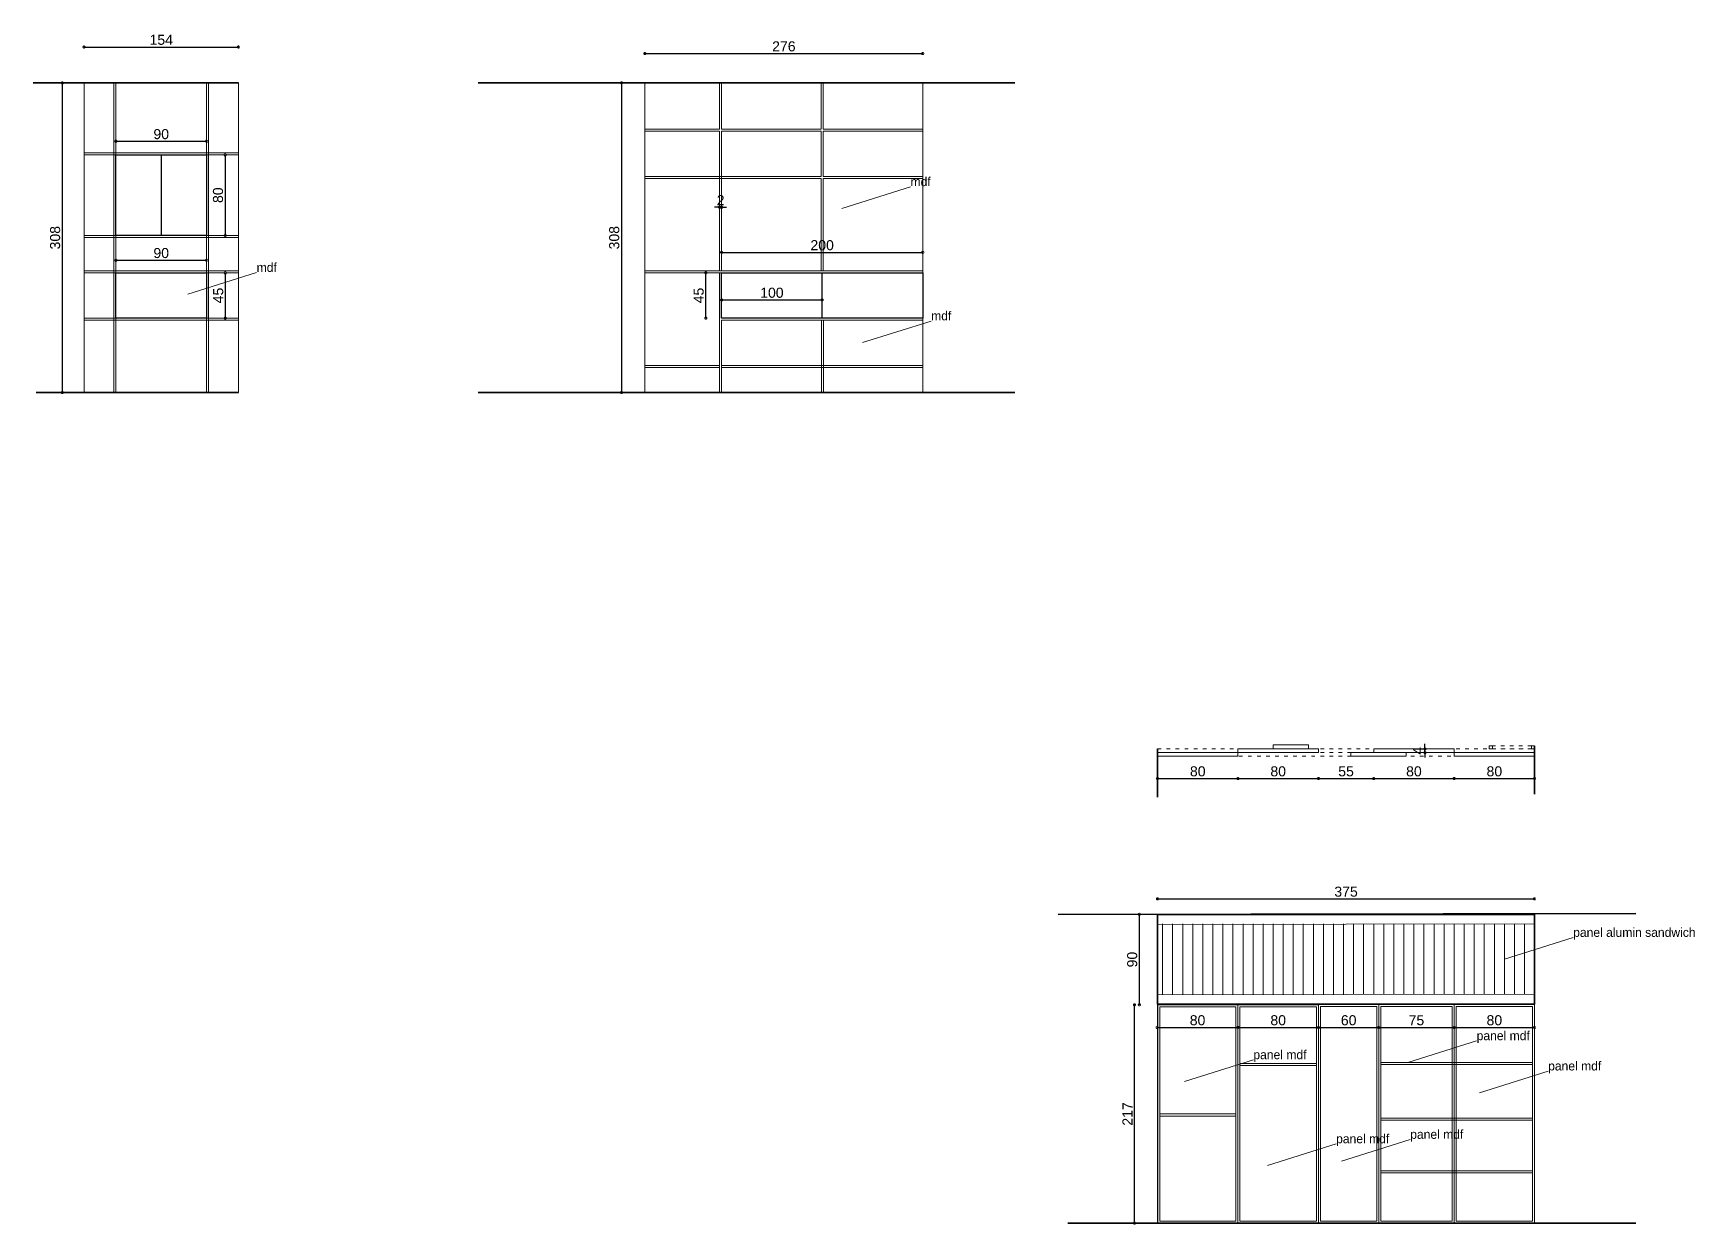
# Model space of a CAD drawing. Header units: inches. Extents: x 0 to 255999, y -6864 to -1377.
# Drawn here: x 44847 to 46500, y -5080 to -3895 of the extents above; entities that cross this region are included whole.
import ezdxf

# ---------------------------------------------------------------- set-up
doc = ezdxf.new("R2010")
doc.units = ezdxf.units.IN
doc.header["$MEASUREMENT"] = 0
doc.linetypes.add('ACAD_ISO03W100', pattern=[30, 12, -18])
for name, color, linetype, lineweight in [('mobilie', 252, 'Continuous', 18), ('mure', 7, 'Continuous', 35), ('vije e nderprere', 253, 'ACAD_ISO03W100', 15)]:
    doc.layers.add(name, color=color, linetype=linetype, lineweight=lineweight)
doc.styles.get("Standard").update_dxf_attribs({"font": 'arial.ttf'})
doc.dimstyles.new('ISO-25', dxfattribs={"dimtxt": 10, "dimasz": 5, "dimexe": 1.25, "dimexo": 0.625, "dimgap": 2, "dimtad": 1, "dimdec": 0, "dimtxsty": 'Standard', "dimblk": 'DOTSMALL', "dimcen": 2.5, "dimadec": 0, "dimazin": 0, "dimtfac": 1, "dimtdec": 0, "dimtix": 1, "dimtmove": 0, "dimatfit": 3, "dimldrblk": 'DOTSMALL', "dimfxl": 1, "dimfxlon": 1, "dimarcsym": 0})

# ---------------------------------------------------------------- blocks, each defined once
blk = doc.blocks.new('_DotSmall')
at = {"color": 0, "linetype": 'ByBlock', "const_width": 0.5}
blk.add_lwpolyline([(-0.0625, 0, 1), (0.0625, 0, 1)], format="xyb", close=True, dxfattribs=at)
blk = doc.blocks.new('*D1439')
at = {"layer": 'Defpoints', "color": 0, "transparency": 16777216}
for p in [(44897.4, -3944.2), (44875.8, -4252.2), (44897.4, -4252.2)]:
    blk.add_point(p, dxfattribs=at)
at = {"layer": 'mobilie', "color": 0, "lineweight": -2, "transparency": 16777216}
for p, q in [((44876.8, -3944.2), (44874.5, -3944.2)), ((44875.8, -3944.2), (44875.8, -4252.2)), ((44876.8, -4252.2), (44874.5, -4252.2))]:
    blk.add_line(p, q, dxfattribs=at)
at = {"layer": 'mobilie', "color": 0, "lineweight": -2, "transparency": 16777216, "xscale": 5, "yscale": 5, "zscale": 5}
for p, rotation in [((44875.8, -3944.2), 90), ((44875.8, -4252.2), 270)]:
    blk.add_blockref('_DotSmall', p, dxfattribs=dict(at, rotation=rotation))
at = {"layer": 'mobilie', "color": 0, "transparency": 16777216, "insert": (44868.7, -4098.2), "char_height": 10, "attachment_point": 5, "rotation": 90}
blk.add_mtext('308', dxfattribs=at)
blk = doc.blocks.new('*D1440')
at = {"layer": 'Defpoints', "color": 0, "transparency": 16777216}
for p in [(45051, -3908.5), (44897.4, -3944.2), (45051, -3944.2)]:
    blk.add_point(p, dxfattribs=at)
at = {"layer": 'mobilie', "color": 0, "lineweight": -2, "transparency": 16777216}
for p, q in [((44897.4, -3909.5), (44897.4, -3907.2)), ((44897.4, -3908.5), (45051, -3908.5)), ((45051, -3909.5), (45051, -3907.2))]:
    blk.add_line(p, q, dxfattribs=at)
at = {"layer": 'mobilie', "color": 0, "lineweight": -2, "transparency": 16777216, "xscale": 5, "yscale": 5, "zscale": 5, "rotation": 180}
blk.add_blockref('_DotSmall', (44897.4, -3908.5), dxfattribs=at)
at = {"layer": 'mobilie', "color": 0, "lineweight": -2, "transparency": 16777216, "xscale": 5, "yscale": 5, "zscale": 5}
blk.add_blockref('_DotSmall', (45051, -3908.5), dxfattribs=at)
at = {"layer": 'mobilie', "color": 0, "transparency": 16777216, "insert": (44974.2, -3901.4), "char_height": 10, "attachment_point": 5}
blk.add_mtext('154', dxfattribs=at)
blk = doc.blocks.new('*D1441')
at = {"layer": 'Defpoints', "color": 0, "transparency": 16777216}
for p in [(45019.3, -4002.3), (44929.2, -4023.5), (45019.3, -4023.5)]:
    blk.add_point(p, dxfattribs=at)
at = {"layer": 'mobilie', "color": 0, "lineweight": -2, "transparency": 16777216}
for p, q in [((44929.2, -4003.3), (44929.2, -4001)), ((44929.2, -4002.3), (45019.3, -4002.3)), ((45019.3, -4003.3), (45019.3, -4001))]:
    blk.add_line(p, q, dxfattribs=at)
at = {"layer": 'mobilie', "color": 0, "lineweight": -2, "transparency": 16777216, "xscale": 5, "yscale": 5, "zscale": 5, "rotation": 180}
blk.add_blockref('_DotSmall', (44929.2, -4002.3), dxfattribs=at)
at = {"layer": 'mobilie', "color": 0, "lineweight": -2, "transparency": 16777216, "xscale": 5, "yscale": 5, "zscale": 5}
blk.add_blockref('_DotSmall', (45019.3, -4002.3), dxfattribs=at)
at = {"layer": 'mobilie', "color": 0, "transparency": 16777216, "insert": (44974.2, -3995.2), "char_height": 10, "attachment_point": 5}
blk.add_mtext('90', dxfattribs=at)
blk = doc.blocks.new('*D1442')
at = {"layer": 'Defpoints', "color": 0, "transparency": 16777216}
for p in [(44995.1, -4015.9), (44995.1, -4095.9), (45037.8, -4095.9)]:
    blk.add_point(p, dxfattribs=at)
at = {"layer": 'mobilie', "color": 0, "lineweight": -2, "transparency": 16777216}
for p, q in [((45036.8, -4015.9), (45039.1, -4015.9)), ((45037.8, -4015.9), (45037.8, -4095.9)), ((45036.8, -4095.9), (45039.1, -4095.9))]:
    blk.add_line(p, q, dxfattribs=at)
at = {"layer": 'mobilie', "color": 0, "lineweight": -2, "transparency": 16777216, "xscale": 5, "yscale": 5, "zscale": 5}
for p, rotation in [((45037.8, -4015.9), 90), ((45037.8, -4095.9), 270)]:
    blk.add_blockref('_DotSmall', p, dxfattribs=dict(at, rotation=rotation))
at = {"layer": 'mobilie', "color": 0, "transparency": 16777216, "insert": (45030.7, -4055.9), "char_height": 10, "attachment_point": 5, "rotation": 90}
blk.add_mtext('80', dxfattribs=at)
blk = doc.blocks.new('*D1443')
at = {"layer": 'Defpoints', "color": 0, "transparency": 16777216}
for p in [(45019.3, -4120.6), (44929.2, -4149.4), (45019.3, -4149.4)]:
    blk.add_point(p, dxfattribs=at)
at = {"layer": 'mobilie', "color": 0, "lineweight": -2, "transparency": 16777216}
for p, q in [((44929.2, -4121.6), (44929.2, -4119.4)), ((44929.2, -4120.6), (45019.3, -4120.6)), ((45019.3, -4121.6), (45019.3, -4119.4))]:
    blk.add_line(p, q, dxfattribs=at)
at = {"layer": 'mobilie', "color": 0, "lineweight": -2, "transparency": 16777216, "xscale": 5, "yscale": 5, "zscale": 5, "rotation": 180}
blk.add_blockref('_DotSmall', (44929.2, -4120.6), dxfattribs=at)
at = {"layer": 'mobilie', "color": 0, "lineweight": -2, "transparency": 16777216, "xscale": 5, "yscale": 5, "zscale": 5}
blk.add_blockref('_DotSmall', (45019.3, -4120.6), dxfattribs=at)
at = {"layer": 'mobilie', "color": 0, "transparency": 16777216, "insert": (44974.2, -4113.5), "char_height": 10, "attachment_point": 5}
blk.add_mtext('90', dxfattribs=at)
blk = doc.blocks.new('*D1444')
at = {"layer": 'Defpoints', "color": 0, "transparency": 16777216}
for p in [(44997.2, -4133.2), (44997.2, -4178.2), (45037.9, -4178.2)]:
    blk.add_point(p, dxfattribs=at)
at = {"layer": 'mobilie', "color": 0, "lineweight": -2, "transparency": 16777216}
for p, q in [((45036.9, -4133.2), (45039.2, -4133.2)), ((45037.9, -4133.2), (45037.9, -4178.2)), ((45036.9, -4178.2), (45039.2, -4178.2))]:
    blk.add_line(p, q, dxfattribs=at)
at = {"layer": 'mobilie', "color": 0, "lineweight": -2, "transparency": 16777216, "xscale": 5, "yscale": 5, "zscale": 5}
for p, rotation in [((45037.9, -4133.2), 90), ((45037.9, -4178.2), 270)]:
    blk.add_blockref('_DotSmall', p, dxfattribs=dict(at, rotation=rotation))
at = {"layer": 'mobilie', "color": 0, "transparency": 16777216, "insert": (45030.9, -4155.7), "char_height": 10, "attachment_point": 5, "rotation": 90}
blk.add_mtext('45', dxfattribs=at)
blk = doc.blocks.new('*D1452')
at = {"layer": 'Defpoints', "color": 0, "transparency": 16777216}
for p in [(45731.6, -3915), (45455.3, -4008.7), (45731.6, -4008.7)]:
    blk.add_point(p, dxfattribs=at)
at = {"layer": 'mobilie', "color": 0, "lineweight": -2, "transparency": 16777216}
for p, q in [((45455.3, -3916), (45455.3, -3913.8)), ((45455.3, -3915), (45731.6, -3915)), ((45731.6, -3916), (45731.6, -3913.8))]:
    blk.add_line(p, q, dxfattribs=at)
at = {"layer": 'mobilie', "color": 0, "lineweight": -2, "transparency": 16777216, "xscale": 5, "yscale": 5, "zscale": 5, "rotation": 180}
blk.add_blockref('_DotSmall', (45455.3, -3915), dxfattribs=at)
at = {"layer": 'mobilie', "color": 0, "lineweight": -2, "transparency": 16777216, "xscale": 5, "yscale": 5, "zscale": 5}
blk.add_blockref('_DotSmall', (45731.6, -3915), dxfattribs=at)
at = {"layer": 'mobilie', "color": 0, "transparency": 16777216, "insert": (45593.5, -3907.9), "char_height": 10, "attachment_point": 5}
blk.add_mtext('276', dxfattribs=at)
blk = doc.blocks.new('*D1453')
at = {"layer": 'Defpoints', "color": 0, "transparency": 16777216}
for p in [(45455.3, -3944.2), (45432, -4252.2), (45455.3, -4252.2)]:
    blk.add_point(p, dxfattribs=at)
at = {"layer": 'mobilie', "color": 0, "lineweight": -2, "transparency": 16777216}
for p, q in [((45433, -3944.2), (45430.7, -3944.2)), ((45432, -3944.2), (45432, -4252.2)), ((45433, -4252.2), (45430.7, -4252.2))]:
    blk.add_line(p, q, dxfattribs=at)
at = {"layer": 'mobilie', "color": 0, "lineweight": -2, "transparency": 16777216, "xscale": 5, "yscale": 5, "zscale": 5}
for p, rotation in [((45432, -3944.2), 90), ((45432, -4252.2), 270)]:
    blk.add_blockref('_DotSmall', p, dxfattribs=dict(at, rotation=rotation))
at = {"layer": 'mobilie', "color": 0, "transparency": 16777216, "insert": (45424.8, -4098.2), "char_height": 10, "attachment_point": 5, "rotation": 90}
blk.add_mtext('308', dxfattribs=at)
blk = doc.blocks.new('*D1454')
at = {"layer": 'Defpoints', "color": 0, "transparency": 16777216}
for p in [(45731.6, -4112.8), (45531.6, -4147.7), (45731.6, -4155.7)]:
    blk.add_point(p, dxfattribs=at)
at = {"layer": 'mobilie', "color": 0, "lineweight": -2, "transparency": 16777216}
for p, q in [((45531.6, -4113.8), (45531.6, -4111.6)), ((45531.6, -4112.8), (45731.6, -4112.8)), ((45731.6, -4113.8), (45731.6, -4111.6))]:
    blk.add_line(p, q, dxfattribs=at)
at = {"layer": 'mobilie', "color": 0, "lineweight": -2, "transparency": 16777216, "xscale": 5, "yscale": 5, "zscale": 5, "rotation": 180}
blk.add_blockref('_DotSmall', (45531.6, -4112.8), dxfattribs=at)
at = {"layer": 'mobilie', "color": 0, "lineweight": -2, "transparency": 16777216, "xscale": 5, "yscale": 5, "zscale": 5}
blk.add_blockref('_DotSmall', (45731.6, -4112.8), dxfattribs=at)
at = {"layer": 'mobilie', "color": 0, "transparency": 16777216, "insert": (45631.6, -4105.7), "char_height": 10, "attachment_point": 5}
blk.add_mtext('200', dxfattribs=at)
blk = doc.blocks.new('*D1455')
at = {"layer": 'Defpoints', "color": 0, "transparency": 16777216}
for p in [(45531.6, -4147.7), (45631.6, -4155.7), (45631.6, -4160.1)]:
    blk.add_point(p, dxfattribs=at)
at = {"layer": 'mobilie', "color": 0, "lineweight": -2, "transparency": 16777216}
for p, q in [((45531.6, -4159.1), (45531.6, -4161.4)), ((45531.6, -4160.1), (45631.6, -4160.1)), ((45631.6, -4159.1), (45631.6, -4161.4))]:
    blk.add_line(p, q, dxfattribs=at)
at = {"layer": 'mobilie', "color": 0, "lineweight": -2, "transparency": 16777216, "xscale": 5, "yscale": 5, "zscale": 5, "rotation": 180}
blk.add_blockref('_DotSmall', (45531.6, -4160.1), dxfattribs=at)
at = {"layer": 'mobilie', "color": 0, "lineweight": -2, "transparency": 16777216, "xscale": 5, "yscale": 5, "zscale": 5}
blk.add_blockref('_DotSmall', (45631.6, -4160.1), dxfattribs=at)
at = {"layer": 'mobilie', "color": 0, "transparency": 16777216, "insert": (45581.6, -4153), "char_height": 10, "attachment_point": 5}
blk.add_mtext('100', dxfattribs=at)
blk = doc.blocks.new('*D1456')
at = {"layer": 'Defpoints', "color": 0, "transparency": 16777216}
for p in [(45515.9, -4133.2), (45531.6, -4133.2), (45531.6, -4178.2)]:
    blk.add_point(p, dxfattribs=at)
at = {"layer": 'mobilie', "color": 0, "lineweight": -2, "transparency": 16777216}
for p, q in [((45516.9, -4133.2), (45514.6, -4133.2)), ((45515.9, -4178.2), (45515.9, -4133.2)), ((45516.9, -4178.2), (45514.6, -4178.2))]:
    blk.add_line(p, q, dxfattribs=at)
at = {"layer": 'mobilie', "color": 0, "lineweight": -2, "transparency": 16777216, "xscale": 5, "yscale": 5, "zscale": 5}
for p, rotation in [((45515.9, -4133.2), 90), ((45515.9, -4178.2), 270)]:
    blk.add_blockref('_DotSmall', p, dxfattribs=dict(at, rotation=rotation))
at = {"layer": 'mobilie', "color": 0, "transparency": 16777216, "insert": (45508.8, -4155.7), "char_height": 10, "attachment_point": 5, "rotation": 90}
blk.add_mtext('45', dxfattribs=at)
blk = doc.blocks.new('*D1457')
at = {"layer": 'Defpoints', "color": 0, "transparency": 16777216}
for p in [(45529.6, -4061.7), (45531.6, -4061.7), (45531.6, -4067.9)]:
    blk.add_point(p, dxfattribs=at)
at = {"layer": 'mobilie', "color": 0, "lineweight": -2, "transparency": 16777216}
for p, q in [((45529.6, -4067.9), (45524.6, -4067.9)), ((45529.6, -4066.9), (45529.6, -4069.1)), ((45529.6, -4067.9), (45531.6, -4067.9)), ((45531.6, -4066.9), (45531.6, -4069.1)), ((45531.6, -4067.9), (45536.6, -4067.9))]:
    blk.add_line(p, q, dxfattribs=at)
at = {"layer": 'mobilie', "color": 0, "lineweight": -2, "transparency": 16777216, "xscale": 5, "yscale": 5, "zscale": 5}
blk.add_blockref('_DotSmall', (45529.6, -4067.9), dxfattribs=at)
at = {"layer": 'mobilie', "color": 0, "lineweight": -2, "transparency": 16777216, "xscale": 5, "yscale": 5, "zscale": 5, "rotation": 180}
blk.add_blockref('_DotSmall', (45531.6, -4067.9), dxfattribs=at)
at = {"layer": 'mobilie', "color": 0, "transparency": 16777216, "insert": (45530.6, -4060.9), "char_height": 10, "attachment_point": 5}
blk.add_mtext('2', dxfattribs=at)
blk = doc.blocks.new('*D1534')
at = {"layer": 'Defpoints', "color": 0, "transparency": 16777216}
for p in [(45965.2, -4614), (46045.2, -4614), (46045.2, -4636.2)]:
    blk.add_point(p, dxfattribs=at)
at = {"layer": 'mobilie', "color": 0, "lineweight": -2, "transparency": 16777216}
for p, q in [((45965.2, -4635.2), (45965.2, -4637.4)), ((45965.2, -4636.2), (46045.2, -4636.2)), ((46045.2, -4635.2), (46045.2, -4637.4))]:
    blk.add_line(p, q, dxfattribs=at)
at = {"layer": 'mobilie', "color": 0, "lineweight": -2, "transparency": 16777216, "xscale": 5, "yscale": 5, "zscale": 5, "rotation": 180}
blk.add_blockref('_DotSmall', (45965.2, -4636.2), dxfattribs=at)
at = {"layer": 'mobilie', "color": 0, "lineweight": -2, "transparency": 16777216, "xscale": 5, "yscale": 5, "zscale": 5}
blk.add_blockref('_DotSmall', (46045.2, -4636.2), dxfattribs=at)
at = {"layer": 'mobilie', "color": 0, "transparency": 16777216, "insert": (46005.2, -4629.1), "char_height": 10, "attachment_point": 5}
blk.add_mtext('80', dxfattribs=at)
blk = doc.blocks.new('*D1535')
at = {"layer": 'Defpoints', "color": 0, "transparency": 16777216}
for p in [(46125.3, -4610.4), (46045.2, -4614), (46125.3, -4636.2)]:
    blk.add_point(p, dxfattribs=at)
at = {"layer": 'mobilie', "color": 0, "lineweight": -2, "transparency": 16777216}
for p, q in [((46045.2, -4635.2), (46045.2, -4637.4)), ((46045.2, -4636.2), (46125.3, -4636.2)), ((46125.3, -4635.2), (46125.3, -4637.4))]:
    blk.add_line(p, q, dxfattribs=at)
at = {"layer": 'mobilie', "color": 0, "lineweight": -2, "transparency": 16777216, "xscale": 5, "yscale": 5, "zscale": 5, "rotation": 180}
blk.add_blockref('_DotSmall', (46045.2, -4636.2), dxfattribs=at)
at = {"layer": 'mobilie', "color": 0, "lineweight": -2, "transparency": 16777216, "xscale": 5, "yscale": 5, "zscale": 5}
blk.add_blockref('_DotSmall', (46125.3, -4636.2), dxfattribs=at)
at = {"layer": 'mobilie', "color": 0, "transparency": 16777216, "insert": (46085.2, -4629.1), "char_height": 10, "attachment_point": 5}
blk.add_mtext('80', dxfattribs=at)
blk = doc.blocks.new('*D1536')
at = {"layer": 'Defpoints', "color": 0, "transparency": 16777216}
for p in [(46125.3, -4610.4), (46180.2, -4608.6), (46180.2, -4636.2)]:
    blk.add_point(p, dxfattribs=at)
at = {"layer": 'mobilie', "color": 0, "lineweight": -2, "transparency": 16777216}
for p, q in [((46125.3, -4635.2), (46125.3, -4637.4)), ((46125.3, -4636.2), (46180.2, -4636.2)), ((46180.2, -4635.2), (46180.2, -4637.4))]:
    blk.add_line(p, q, dxfattribs=at)
at = {"layer": 'mobilie', "color": 0, "lineweight": -2, "transparency": 16777216, "xscale": 5, "yscale": 5, "zscale": 5, "rotation": 180}
blk.add_blockref('_DotSmall', (46125.3, -4636.2), dxfattribs=at)
at = {"layer": 'mobilie', "color": 0, "lineweight": -2, "transparency": 16777216, "xscale": 5, "yscale": 5, "zscale": 5}
blk.add_blockref('_DotSmall', (46180.2, -4636.2), dxfattribs=at)
at = {"layer": 'mobilie', "color": 0, "transparency": 16777216, "insert": (46152.7, -4629.1), "char_height": 10, "attachment_point": 5}
blk.add_mtext('55', dxfattribs=at)
blk = doc.blocks.new('*D1537')
at = {"layer": 'Defpoints', "color": 0, "transparency": 16777216}
for p in [(46180.2, -4608.6), (46260.2, -4610.4), (46260.2, -4636.2)]:
    blk.add_point(p, dxfattribs=at)
at = {"layer": 'mobilie', "color": 0, "lineweight": -2, "transparency": 16777216}
for p, q in [((46180.2, -4635.2), (46180.2, -4637.4)), ((46180.2, -4636.2), (46260.2, -4636.2)), ((46260.2, -4635.2), (46260.2, -4637.4))]:
    blk.add_line(p, q, dxfattribs=at)
at = {"layer": 'mobilie', "color": 0, "lineweight": -2, "transparency": 16777216, "xscale": 5, "yscale": 5, "zscale": 5, "rotation": 180}
blk.add_blockref('_DotSmall', (46180.2, -4636.2), dxfattribs=at)
at = {"layer": 'mobilie', "color": 0, "lineweight": -2, "transparency": 16777216, "xscale": 5, "yscale": 5, "zscale": 5}
blk.add_blockref('_DotSmall', (46260.2, -4636.2), dxfattribs=at)
at = {"layer": 'mobilie', "color": 0, "transparency": 16777216, "insert": (46220.2, -4629.1), "char_height": 10, "attachment_point": 5}
blk.add_mtext('80', dxfattribs=at)
blk = doc.blocks.new('*D1538')
at = {"layer": 'Defpoints', "color": 0, "transparency": 16777216}
for p in [(46260.2, -4610.4), (46340.2, -4613.9), (46340.2, -4636.2)]:
    blk.add_point(p, dxfattribs=at)
at = {"layer": 'mobilie', "color": 0, "lineweight": -2, "transparency": 16777216}
for p, q in [((46260.2, -4635.2), (46260.2, -4637.4)), ((46260.2, -4636.2), (46340.2, -4636.2)), ((46340.2, -4635.2), (46340.2, -4637.4))]:
    blk.add_line(p, q, dxfattribs=at)
at = {"layer": 'mobilie', "color": 0, "lineweight": -2, "transparency": 16777216, "xscale": 5, "yscale": 5, "zscale": 5, "rotation": 180}
blk.add_blockref('_DotSmall', (46260.2, -4636.2), dxfattribs=at)
at = {"layer": 'mobilie', "color": 0, "lineweight": -2, "transparency": 16777216, "xscale": 5, "yscale": 5, "zscale": 5}
blk.add_blockref('_DotSmall', (46340.2, -4636.2), dxfattribs=at)
at = {"layer": 'mobilie', "color": 0, "transparency": 16777216, "insert": (46300.2, -4629.1), "char_height": 10, "attachment_point": 5}
blk.add_mtext('80', dxfattribs=at)
blk = doc.blocks.new('*D1539')
at = {"layer": 'Defpoints', "color": 0, "transparency": 16777216}
for p in [(45942.3, -4861.3), (45964.8, -4861.3), (45965.2, -5078.5)]:
    blk.add_point(p, dxfattribs=at)
at = {"layer": 'mobilie', "color": 0, "lineweight": -2, "transparency": 16777216}
for p, q in [((45943.3, -4861.3), (45941.1, -4861.3)), ((45942.3, -5078.5), (45942.3, -4861.3)), ((45943.3, -5078.5), (45941.1, -5078.5))]:
    blk.add_line(p, q, dxfattribs=at)
at = {"layer": 'mobilie', "color": 0, "lineweight": -2, "transparency": 16777216, "xscale": 5, "yscale": 5, "zscale": 5}
for p, rotation in [((45942.3, -4861.3), 90), ((45942.3, -5078.5), 270)]:
    blk.add_blockref('_DotSmall', p, dxfattribs=dict(at, rotation=rotation))
at = {"layer": 'mobilie', "color": 0, "transparency": 16777216, "insert": (45935.3, -4969.9), "char_height": 10, "attachment_point": 5, "rotation": 90}
blk.add_mtext('217', dxfattribs=at)
blk = doc.blocks.new('*D1540')
at = {"layer": 'Defpoints', "color": 0, "transparency": 16777216}
for p in [(45964.8, -4861.3), (46045.2, -4861.2), (46045.2, -4883.8)]:
    blk.add_point(p, dxfattribs=at)
at = {"layer": 'mobilie', "color": 0, "lineweight": -2, "transparency": 16777216}
for p, q in [((45964.8, -4882.8), (45964.8, -4885)), ((45964.8, -4883.8), (46045.2, -4883.8)), ((46045.2, -4882.8), (46045.2, -4885))]:
    blk.add_line(p, q, dxfattribs=at)
at = {"layer": 'mobilie', "color": 0, "lineweight": -2, "transparency": 16777216, "xscale": 5, "yscale": 5, "zscale": 5, "rotation": 180}
blk.add_blockref('_DotSmall', (45964.8, -4883.8), dxfattribs=at)
at = {"layer": 'mobilie', "color": 0, "lineweight": -2, "transparency": 16777216, "xscale": 5, "yscale": 5, "zscale": 5}
blk.add_blockref('_DotSmall', (46045.2, -4883.8), dxfattribs=at)
at = {"layer": 'mobilie', "color": 0, "transparency": 16777216, "insert": (46005, -4876.7), "char_height": 10, "attachment_point": 5}
blk.add_mtext('80', dxfattribs=at)
blk = doc.blocks.new('*D1541')
at = {"layer": 'Defpoints', "color": 0, "transparency": 16777216}
for p in [(46045.2, -4861.2), (46125.3, -4883.8), (46125.3, -4883.8)]:
    blk.add_point(p, dxfattribs=at)
at = {"layer": 'mobilie', "color": 0, "lineweight": -2, "transparency": 16777216}
for p, q in [((46045.2, -4882.8), (46045.2, -4885)), ((46045.2, -4883.8), (46125.3, -4883.8)), ((46125.3, -4883.8), (46125.3, -4882.5))]:
    blk.add_line(p, q, dxfattribs=at)
at = {"layer": 'mobilie', "color": 0, "lineweight": -2, "transparency": 16777216, "xscale": 5, "yscale": 5, "zscale": 5, "rotation": 180}
blk.add_blockref('_DotSmall', (46045.2, -4883.8), dxfattribs=at)
at = {"layer": 'mobilie', "color": 0, "lineweight": -2, "transparency": 16777216, "xscale": 5, "yscale": 5, "zscale": 5}
blk.add_blockref('_DotSmall', (46125.3, -4883.8), dxfattribs=at)
at = {"layer": 'mobilie', "color": 0, "transparency": 16777216, "insert": (46085.2, -4876.7), "char_height": 10, "attachment_point": 5}
blk.add_mtext('80', dxfattribs=at)
blk = doc.blocks.new('*D1542')
at = {"layer": 'Defpoints', "color": 0, "transparency": 16777216}
for p in [(46125.3, -4883.8), (46185.3, -4883.8), (46185.3, -4883.8)]:
    blk.add_point(p, dxfattribs=at)
at = {"layer": 'mobilie', "color": 0, "lineweight": -2, "transparency": 16777216}
for p, q in [((46125.3, -4883.8), (46125.3, -4882.5)), ((46125.3, -4883.8), (46185.3, -4883.8)), ((46185.3, -4883.8), (46185.3, -4882.5))]:
    blk.add_line(p, q, dxfattribs=at)
at = {"layer": 'mobilie', "color": 0, "lineweight": -2, "transparency": 16777216, "xscale": 5, "yscale": 5, "zscale": 5, "rotation": 180}
blk.add_blockref('_DotSmall', (46125.3, -4883.8), dxfattribs=at)
at = {"layer": 'mobilie', "color": 0, "lineweight": -2, "transparency": 16777216, "xscale": 5, "yscale": 5, "zscale": 5}
blk.add_blockref('_DotSmall', (46185.3, -4883.8), dxfattribs=at)
at = {"layer": 'mobilie', "color": 0, "transparency": 16777216, "insert": (46155.3, -4876.7), "char_height": 10, "attachment_point": 5}
blk.add_mtext('60', dxfattribs=at)
blk = doc.blocks.new('*D1543')
at = {"layer": 'Defpoints', "color": 0, "transparency": 16777216}
for p in [(46185.3, -4883.8), (46260.2, -4883.8), (46260.2, -4883.8)]:
    blk.add_point(p, dxfattribs=at)
at = {"layer": 'mobilie', "color": 0, "lineweight": -2, "transparency": 16777216}
for p, q in [((46185.3, -4883.8), (46185.3, -4882.5)), ((46185.3, -4883.8), (46260.2, -4883.8)), ((46260.2, -4883.8), (46260.2, -4882.5))]:
    blk.add_line(p, q, dxfattribs=at)
at = {"layer": 'mobilie', "color": 0, "lineweight": -2, "transparency": 16777216, "xscale": 5, "yscale": 5, "zscale": 5, "rotation": 180}
blk.add_blockref('_DotSmall', (46185.3, -4883.8), dxfattribs=at)
at = {"layer": 'mobilie', "color": 0, "lineweight": -2, "transparency": 16777216, "xscale": 5, "yscale": 5, "zscale": 5}
blk.add_blockref('_DotSmall', (46260.2, -4883.8), dxfattribs=at)
at = {"layer": 'mobilie', "color": 0, "transparency": 16777216, "insert": (46222.7, -4876.7), "char_height": 10, "attachment_point": 5}
blk.add_mtext('75', dxfattribs=at)
blk = doc.blocks.new('*D1544')
at = {"layer": 'Defpoints', "color": 0, "transparency": 16777216}
for p in [(46260.2, -4883.8), (46340.2, -4883.8), (46340.2, -4883.8)]:
    blk.add_point(p, dxfattribs=at)
at = {"layer": 'mobilie', "color": 0, "lineweight": -2, "transparency": 16777216}
for p, q in [((46260.2, -4883.8), (46260.2, -4882.5)), ((46260.2, -4883.8), (46340.2, -4883.8)), ((46340.2, -4883.8), (46340.2, -4882.5))]:
    blk.add_line(p, q, dxfattribs=at)
at = {"layer": 'mobilie', "color": 0, "lineweight": -2, "transparency": 16777216, "xscale": 5, "yscale": 5, "zscale": 5, "rotation": 180}
blk.add_blockref('_DotSmall', (46260.2, -4883.8), dxfattribs=at)
at = {"layer": 'mobilie', "color": 0, "lineweight": -2, "transparency": 16777216, "xscale": 5, "yscale": 5, "zscale": 5}
blk.add_blockref('_DotSmall', (46340.2, -4883.8), dxfattribs=at)
at = {"layer": 'mobilie', "color": 0, "transparency": 16777216, "insert": (46300.2, -4876.7), "char_height": 10, "attachment_point": 5}
blk.add_mtext('80', dxfattribs=at)
blk = doc.blocks.new('*D1545')
at = {"layer": 'Defpoints', "color": 0, "transparency": 16777216}
for p in [(45947.1, -4771.3), (45965.5, -4771.3), (45965.5, -4861.3)]:
    blk.add_point(p, dxfattribs=at)
at = {"layer": 'mobilie', "color": 0, "lineweight": -2, "transparency": 16777216}
for p, q in [((45948.1, -4771.3), (45945.8, -4771.3)), ((45947.1, -4861.3), (45947.1, -4771.3)), ((45948.1, -4861.3), (45945.8, -4861.3))]:
    blk.add_line(p, q, dxfattribs=at)
at = {"layer": 'mobilie', "color": 0, "lineweight": -2, "transparency": 16777216, "xscale": 5, "yscale": 5, "zscale": 5}
for p, rotation in [((45947.1, -4771.3), 90), ((45947.1, -4861.3), 270)]:
    blk.add_blockref('_DotSmall', p, dxfattribs=dict(at, rotation=rotation))
at = {"layer": 'mobilie', "color": 0, "transparency": 16777216, "insert": (45940, -4816.3), "char_height": 10, "attachment_point": 5, "rotation": 90}
blk.add_mtext('90', dxfattribs=at)
blk = doc.blocks.new('*D1546')
at = {"layer": 'Defpoints', "color": 0, "transparency": 16777216}
for p in [(46340.2, -4755.9), (45965.2, -4777.1), (46340.2, -4780.7)]:
    blk.add_point(p, dxfattribs=at)
at = {"layer": 'mobilie', "color": 0, "lineweight": -2, "transparency": 16777216}
for p, q in [((45965.2, -4756.9), (45965.2, -4754.7)), ((45965.2, -4755.9), (46340.2, -4755.9)), ((46340.2, -4756.9), (46340.2, -4754.7))]:
    blk.add_line(p, q, dxfattribs=at)
at = {"layer": 'mobilie', "color": 0, "lineweight": -2, "transparency": 16777216, "xscale": 5, "yscale": 5, "zscale": 5, "rotation": 180}
blk.add_blockref('_DotSmall', (45965.2, -4755.9), dxfattribs=at)
at = {"layer": 'mobilie', "color": 0, "lineweight": -2, "transparency": 16777216, "xscale": 5, "yscale": 5, "zscale": 5}
blk.add_blockref('_DotSmall', (46340.2, -4755.9), dxfattribs=at)
at = {"layer": 'mobilie', "color": 0, "transparency": 16777216, "insert": (46152.7, -4748.8), "char_height": 10, "attachment_point": 5}
blk.add_mtext('375', dxfattribs=at)
blk = doc.blocks.new('*D1551')
at = {"layer": 'Defpoints', "color": 0, "transparency": 16777216}
for p in [(46223.4, -4606.8), (46223.4, -4610.4), (46231.2, -4606.8)]:
    blk.add_point(p, dxfattribs=at)
at = {"layer": 'mobilie', "color": 0, "lineweight": -2, "transparency": 16777216}
for p, q in [((46230.2, -4606.8), (46232.4, -4606.8)), ((46230.2, -4610.4), (46232.4, -4610.4)), ((46231.2, -4606.8), (46231.2, -4601.8)), ((46231.2, -4610.4), (46231.2, -4606.8)), ((46231.2, -4610.4), (46231.2, -4615.4))]:
    blk.add_line(p, q, dxfattribs=at)
at = {"layer": 'mobilie', "color": 0, "lineweight": -2, "transparency": 16777216, "xscale": 5, "yscale": 5, "zscale": 5}
for p, rotation in [((46231.2, -4606.8), 270), ((46231.2, -4610.4), 90)]:
    blk.add_blockref('_DotSmall', p, dxfattribs=dict(at, rotation=rotation))
at = {"layer": 'mobilie', "color": 0, "transparency": 16777216, "insert": (46224.2, -4608.6), "char_height": 10, "attachment_point": 5, "rotation": 90}
blk.add_mtext('4', dxfattribs=at)

msp = doc.modelspace()

# ---------------------------------------------------------------- linework, layer by layer
at = {"layer": 'mobilie'}
for points in [[(44897.4, -3944.2), (44897.4, -4252.2)], [(44927.2, -3944.2), (44927.2, -4252.2)], [(44929.2, -3944.2), (44929.2, -4252.2)], [(45019.3, -3944.2), (45019.3, -4252.2)], [(45021.3, -3944.2), (45021.3, -4252.2)], [(45051, -3944.2), (45051, -4252.2)], [(45455.3, -3944.2), (45455.3, -4252.2)], [(45529.6, -3944.2), (45529.6, -3990.2)], [(45531.6, -3944.2), (45531.6, -3990.2)], [(45630.6, -3944.2), (45630.6, -3990.2)], [(45632.6, -3944.2), (45632.6, -3990.2)], [(45731.6, -3944.2), (45731.6, -4252.2)], [(45455.3, -3990.2), (45529.6, -3990.2)], [(45529.6, -3990.2), (45455.3, -3990.2)], [(45529.6, -3992.2), (45455.3, -3992.2)], [(45529.6, -3992.2), (45529.6, -4131.2)], [(45531.6, -3990.2), (45630.6, -3990.2)], [(45630.6, -3990.2), (45531.6, -3990.2)], [(45531.6, -3992.2), (45531.6, -4131.2)], [(45630.6, -3992.2), (45531.6, -3992.2)], [(45630.6, -3992.2), (45630.6, -4037.2)], [(45731.6, -3990.2), (45632.6, -3990.2)], [(45632.6, -3990.2), (45731.6, -3990.2)], [(45731.6, -3992.2), (45632.6, -3992.2)], [(45632.6, -3992.2), (45632.6, -4037.2)], [(44897.4, -4013.9), (45051, -4013.9)], [(44897.4, -4015.9), (45051, -4015.9)], [(45630.6, -4037.2), (45455.3, -4037.2)], [(45630.6, -4039.2), (45455.3, -4039.2)], [(45630.6, -4039.2), (45630.6, -4131.2)], [(45731.6, -4037.2), (45632.6, -4037.2)], [(45731.6, -4039.2), (45632.6, -4039.2)], [(45632.6, -4039.2), (45632.6, -4131.2)], [(45719.5, -4047.6), (45651.1, -4069.1)], [(44897.4, -4095.9), (45051, -4095.9)], [(44897.4, -4097.9), (45051, -4097.9)], [(44897.4, -4131.2), (45051, -4131.2)], [(45731.6, -4131.2), (45455.3, -4131.2)], [(44897.4, -4133.2), (45051, -4133.2)], [(45069.1, -4132.9), (45000.7, -4154.3)], [(45731.6, -4133.2), (45455.3, -4133.2)], [(45529.6, -4133.2), (45529.6, -4180.2)], [(45531.6, -4133.2), (45731.6, -4133.2)], [(45531.6, -4133.2), (45531.6, -4178.2)], [(44897.4, -4178.2), (45051, -4178.2)], [(44897.4, -4180.2), (45051, -4180.2)], [(45529.6, -4180.2), (45529.6, -4252.2)], [(45531.6, -4178.2), (45731.6, -4178.2)], [(45731.6, -4178.2), (45531.6, -4178.2)], [(45731.6, -4180.2), (45531.6, -4180.2)], [(45531.6, -4180.2), (45531.6, -4252.2)], [(45630.9, -4180.2), (45630.9, -4252.2)], [(45632.9, -4180.2), (45632.9, -4252.2)], [(45740, -4181.1), (45671.6, -4202.5)], [(45529.6, -4225.2), (45455.3, -4225.2)], [(45529.6, -4227.2), (45455.3, -4227.2)], [(45731.6, -4225.2), (45531.6, -4225.2)], [(45731.6, -4227.2), (45531.6, -4227.2)], [(44897.4, -4252.2), (45051, -4252.2)], [(45531.6, -4252.2), (45731.6, -4252.2)], [(45965.2, -4606.8), (45965.2, -4610.4)], [(46045.2, -4606.8), (46045.2, -4610.4)], [(46105.3, -4606.8), (46115.3, -4606.8), (46115.3, -4602.8), (46105.3, -4602.8), (46080.3, -4602.8), (46080.3, -4606.8), (46105.3, -4606.8)], [(46180.2, -4606.8), (46180.2, -4610.4)], [(46260.2, -4606.8), (46260.2, -4610.4)], [(46340.2, -4606.8), (46340.2, -4610.4)], [(45965.2, -4771.3), (45965.2, -5078.5)], [(45965.4, -4771.3), (46340.2, -4770.7)], [(46340.2, -4770.7), (46340.2, -5078.5)], [(45965.4, -4781.3), (46340.2, -4780.7)], [(45970.2, -4780.8), (45970.2, -4850.8)], [(45980.2, -4780.8), (45980.2, -4850.8)], [(45990.2, -4780.8), (45990.2, -4850.8)], [(46000.2, -4780.8), (46000.2, -4850.8)], [(46010.2, -4780.8), (46010.2, -4850.8)], [(46020.2, -4780.8), (46020.2, -4850.8)], [(46030.2, -4780.8), (46030.2, -4850.8)], [(46040.2, -4780.8), (46040.2, -4850.8)], [(46050.2, -4780.8), (46050.2, -4850.8)], [(46060.2, -4780.8), (46060.2, -4850.8)], [(46070.2, -4780.8), (46070.2, -4850.8)], [(46080.2, -4780.8), (46080.2, -4850.8)], [(46090.2, -4780.8), (46090.2, -4850.8)], [(46100.2, -4780.8), (46100.2, -4850.8)], [(46110.2, -4780.8), (46110.2, -4850.8)], [(46120.2, -4780.8), (46120.2, -4850.8)], [(46130.2, -4780.8), (46130.2, -4850.8)], [(46140.2, -4780.8), (46140.2, -4850.8)], [(46150.2, -4780.8), (46150.2, -4850.8)], [(46160.2, -4780.8), (46160.2, -4850.8)], [(46170.2, -4780.8), (46170.2, -4850.8)], [(46180.2, -4780.8), (46180.2, -4850.8)], [(46190.2, -4780.8), (46190.2, -4850.8)], [(46200.2, -4780.8), (46200.2, -4850.8)], [(46210.2, -4780.8), (46210.2, -4850.8)], [(46220.2, -4780.8), (46220.2, -4850.8)], [(46230.2, -4780.8), (46230.2, -4850.8)], [(46240.2, -4780.8), (46240.2, -4850.8)], [(46250.2, -4780.8), (46250.2, -4850.8)], [(46260.2, -4780.8), (46260.2, -4850.8)], [(46270.2, -4780.8), (46270.2, -4850.8)], [(46280.2, -4780.8), (46280.2, -4850.8)], [(46290.2, -4780.8), (46290.2, -4850.8)], [(46300.2, -4780.8), (46300.2, -4850.8)], [(46310.2, -4780.8), (46310.2, -4850.8)], [(46320.2, -4780.8), (46320.2, -4850.8)], [(46330.2, -4780.8), (46330.2, -4850.8)], [(46378.6, -4794.4), (46310.2, -4815.8)], [(45965.5, -4851.3), (46340.2, -4850.7)], [(45965.5, -4861.3), (46340.3, -4860.7)], [(45965.5, -4861.3), (46340.2, -4860.7)], [(46045.2, -4861.2), (46045.2, -5078.5)], [(46125.3, -4861.1), (46125.3, -5078.5)], [(46185.3, -4861), (46185.3, -5078.5)], [(46260.2, -4860.8), (46260.2, -5078.5)], [(46282.6, -4897.2), (46214.2, -4918.7)], [(46060.5, -4916.1), (45992.1, -4937.6)], [(46047.2, -4919.8), (46122.8, -4919.8)], [(46047.2, -4921.8), (46122.8, -4921.8)], [(46187.3, -4918.7), (46338.2, -4918.7)], [(46187.3, -4920.7), (46338.2, -4920.7)], [(46353.7, -4927.3), (46285.3, -4948.8)], [(45967.5, -4969.9), (46043.2, -4969.9)], [(45967.5, -4971.9), (46043.2, -4971.9)], [(46187.3, -4973.9), (46338.2, -4973.9)], [(46187.3, -4975.9), (46338.2, -4975.9)], [(46142.8, -4999.6), (46074.4, -5021.1)], [(46216.5, -4995.3), (46148.1, -5016.7)], [(46187.3, -5026.3), (46338.2, -5026.3)], [(46187.3, -5028.3), (46338.2, -5028.3)]]:
    msp.add_lwpolyline(points, dxfattribs=at)
at = {"layer": 'mobilie', "lineweight": 30}
for points in [[(44929.2, -4015.9), (45019.3, -4015.9), (45019.3, -4095.9), (44929.2, -4095.9)], [(44929.2, -4133.2), (45019.3, -4133.2), (45019.3, -4178.2), (44929.2, -4178.2)], [(45531.6, -4133.2), (45731.6, -4133.2), (45731.6, -4178.2), (45531.6, -4178.2)]]:
    msp.add_lwpolyline(points, close=True, dxfattribs=at)
for points in [[(44974.2, -4015.9), (44974.2, -4095.9)], [(45631.6, -4178.2), (45631.6, -4133.2)]]:
    msp.add_lwpolyline(points, dxfattribs=at)
at = {"layer": 'mobilie'}
for points in [[(46045.2, -4610.4), (46045.2, -4614), (45965.2, -4614), (45965.2, -4610.4)], [(46125.3, -4606.8), (46125.3, -4610.4), (46045.2, -4610.4), (46045.2, -4606.8)], [(46212.4, -4610.4), (46212.4, -4614), (46157.5, -4614), (46157.5, -4610.4)], [(46260.2, -4606.8), (46260.2, -4610.4), (46180.2, -4610.4), (46180.2, -4606.8)], [(46340.2, -4610.4), (46340.2, -4614), (46260.2, -4614), (46260.2, -4610.4)], [(46298.2, -4603.8), (46295.2, -4603.8), (46295.2, -4606.8), (46298.2, -4606.8)], [(46340.2, -4603.8), (46337.2, -4603.8), (46337.2, -4606.8), (46340.2, -4606.8)], [(45965.5, -4861.3), (46045.2, -4861.3), (46045.2, -5078.5), (45965.5, -5078.5)], [(45967.5, -4863.3), (46043.2, -4863.3), (46043.2, -5076.5), (45967.5, -5076.5)], [(46045.2, -4861.2), (46125.3, -4861.2), (46125.3, -5078.5), (46045.2, -5078.5)], [(46047.2, -4863.2), (46123.3, -4863.2), (46123.3, -5076.5), (46047.2, -5076.5)], [(46125.3, -4861.1), (46185.3, -4861.1), (46185.3, -5078.5), (46125.3, -5078.5)], [(46127.3, -4863.1), (46183.3, -4863.1), (46183.3, -5076.5), (46127.3, -5076.5)], [(46185.3, -4861.1), (46260.2, -4861.1), (46260.2, -5078.5), (46185.3, -5078.5)], [(46187.3, -4863.1), (46258.2, -4863.1), (46258.2, -5076.5), (46187.3, -5076.5)], [(46260.2, -4861.1), (46340.2, -4861.1), (46340.2, -5078.5), (46260.2, -5078.5)], [(46262.2, -4863.1), (46338.2, -4863.1), (46338.2, -5076.5), (46262.2, -5076.5)]]:
    msp.add_lwpolyline(points, close=True, dxfattribs=at)
at = {"layer": 'mure'}
for p, q in [((45965.2, -4606.8), (45965.2, -4654.8)), ((46340.2, -4603.8), (46340.2, -4651.8))]:
    msp.add_line(p, q, dxfattribs=at)
for points in [[(44846.9, -3944.2), (45051, -3944.2)], [(45289.4, -3944.2), (45823.3, -3944.2)], [(44849.8, -4252.2), (45051, -4252.2)], [(45289.4, -4252.2), (45823.3, -4252.2)], [(45866.4, -4771.5), (46441, -4770.5)], [(45875.8, -5078.5), (46441, -5078.5)]]:
    msp.add_lwpolyline(points, dxfattribs=at)
msp.add_lwpolyline([(46340.2, -4860.7), (45965.2, -4860.7), (45965.2, -4771.3), (46340.2, -4771.3)], close=True, dxfattribs=at)
at = {"layer": 'vije e nderprere', "ltscale": 0.3}
for points in [[(45965.2, -4606.8), (46340.2, -4606.8)], [(45965.2, -4610.4), (46340.2, -4610.4)], [(46337.2, -4603.8), (46298.2, -4603.8)], [(46337.2, -4606.8), (46298.2, -4606.8)], [(45965.2, -4614), (46340.2, -4614)]]:
    msp.add_lwpolyline(points, dxfattribs=at)

# ---------------------------------------------------------------- texts
at = {"layer": 'mobilie', "char_height": 9, "attachment_point": 1}
for s, insert in [('{\\fJura|b0|i0|c0|p2;mdf}', (45719.5, -4037.9)), ('{\\fJura|b0|i0|c0|p2;mdf}', (45069.1, -4123.2)), ('{\\fJura|b0|i0|c0|p2;mdf}', (45740, -4171.4)), ('{\\fJura|b0|i0|c0|p2;panel alumin sandwich}', (46378.6, -4784.7)), ('{\\fJura|b0|i0|c0|p2;panel mdf}', (46282.6, -4887.5)), ('{\\fJura|b0|i0|c0|p2;panel mdf}', (46060.5, -4906.4)), ('{\\fJura|b0|i0|c0|p2;panel mdf}', (46353.7, -4917.6)), ('{\\fJura|b0|i0|c0|p2;panel mdf}', (46142.8, -4990)), ('{\\fJura|b0|i0|c0|p2;panel mdf}', (46216.5, -4985.6))]:
    msp.add_mtext_dynamic_manual_height_columns(s, width=128.724, gutter_width=1, heights=[0], dxfattribs=dict(at, insert=insert))

# ---------------------------------------------------------------- dimensions: what is measured, and where the dimension line sits
at = {"layer": 'mobilie'}
for base, p1, p2, picture, middle in [((45051, -3908.5), (44897.4, -3944.2), (45051, -3944.2), '*D1440', (44974.2, -3901.4)), ((45731.6, -3915), (45455.3, -4008.7), (45731.6, -4008.7), '*D1452', (45593.5, -3907.9)), ((45019.3, -4002.3), (44929.2, -4023.5), (45019.3, -4023.5), '*D1441', (44974.2, -3995.2)), ((45531.6, -4067.9), (45529.6, -4061.7), (45531.6, -4061.7), '*D1457', (45530.6, -4060.9)), ((45019.3, -4120.6), (44929.2, -4149.4), (45019.3, -4149.4), '*D1443', (44974.2, -4113.5)), ((45731.6, -4112.8), (45531.6, -4147.7), (45731.6, -4155.7), '*D1454', (45631.6, -4105.7)), ((45631.6, -4160.1), (45531.6, -4147.7), (45631.6, -4155.7), '*D1455', (45581.6, -4153)), ((46045.2, -4636.2), (45965.2, -4614), (46045.2, -4614), '*D1534', (46005.2, -4629.1)), ((46340.2, -4755.9), (45965.2, -4777.1), (46340.2, -4780.7), '*D1546', (46152.7, -4748.8)), ((46045.2, -4883.8), (45964.8, -4861.3), (46045.2, -4861.2), '*D1540', (46005, -4876.7))]:
    dim = msp.add_linear_dim(base=base, p1=p1, p2=p2, dimstyle='ISO-25', dxfattribs=at)
    dim.commit()
    dim.dimension.update_dxf_attribs({"geometry": picture, "text_midpoint": middle})
for base, p1, p2, picture, middle in [((44875.8, -4252.2), (44897.4, -3944.2), (44897.4, -4252.2), '*D1439', (44868.7, -4098.2)), ((45432, -4252.2), (45455.3, -3944.2), (45455.3, -4252.2), '*D1453', (45424.8, -4098.2)), ((45037.8, -4095.9), (44995.1, -4015.9), (44995.1, -4095.9), '*D1442', (45030.7, -4055.9)), ((45037.9, -4178.2), (44997.2, -4133.2), (44997.2, -4178.2), '*D1444', (45030.9, -4155.7)), ((45515.9, -4133.2), (45531.6, -4178.2), (45531.6, -4133.2), '*D1456', (45508.8, -4155.7)), ((46231.2, -4606.8), (46223.4, -4610.4), (46223.4, -4606.8), '*D1551', (46224.2, -4608.6)), ((45947.1, -4771.3), (45965.5, -4861.3), (45965.5, -4771.3), '*D1545', (45940, -4816.3)), ((45942.3, -4861.3), (45965.2, -5078.5), (45964.8, -4861.3), '*D1539', (45935.3, -4969.9))]:
    dim = msp.add_linear_dim(base=base, p1=p1, p2=p2, angle=90, dimstyle='ISO-25', dxfattribs=at)
    dim.commit()
    dim.dimension.update_dxf_attribs({"geometry": picture, "text_midpoint": middle})
for base, p1, p2, picture, middle in [((46125.3, -4636.2), (46045.2, -4614), (46125.3, -4610.4), '*D1535', (46085.2, -4629.1)), ((46180.2, -4636.2), (46125.3, -4610.4), (46180.2, -4608.6), '*D1536', (46152.7, -4629.1)), ((46260.2, -4636.2), (46180.2, -4608.6), (46260.2, -4610.4), '*D1537', (46220.2, -4629.1)), ((46340.2, -4636.2), (46260.2, -4610.4), (46340.2, -4613.9), '*D1538', (46300.2, -4629.1)), ((46125.3, -4883.8), (46045.2, -4861.2), (46125.3, -4883.8), '*D1541', (46085.2, -4876.7)), ((46185.3, -4883.8), (46125.3, -4883.8), (46185.3, -4883.8), '*D1542', (46155.3, -4876.7)), ((46260.2, -4883.8), (46185.3, -4883.8), (46260.2, -4883.8), '*D1543', (46222.7, -4876.7)), ((46340.2, -4883.8), (46260.2, -4883.8), (46340.2, -4883.8), '*D1544', (46300.2, -4876.7))]:
    dim = msp.add_linear_dim(base=base, p1=p1, p2=p2, dimstyle='ISO-25', override={"dimtmove": 1}, dxfattribs=at)
    dim.commit()
    dim.dimension.update_dxf_attribs({"geometry": picture, "text_midpoint": middle})

doc.saveas('drawing.dxf')
